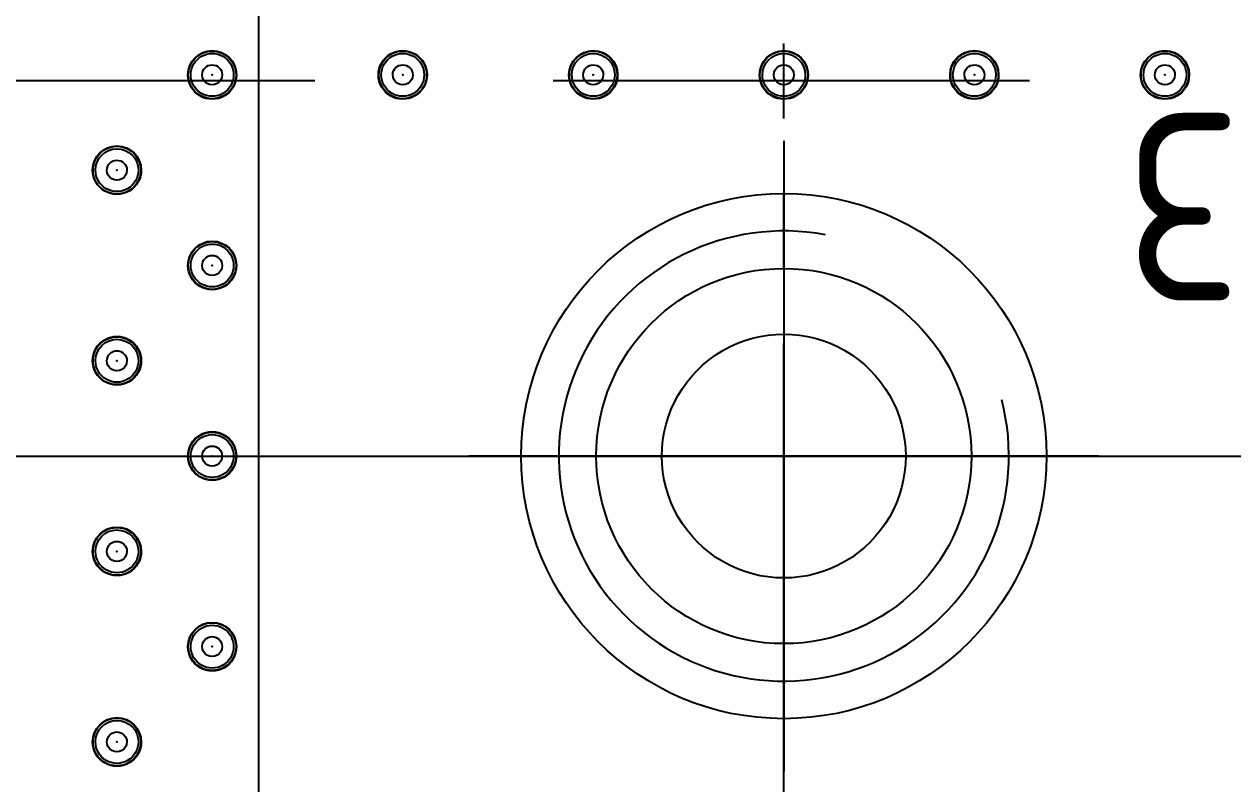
# Model space of a CAD drawing. Header units: millimetres. Extents: x 24815 to 37444, y -10619 to 6020.
# Drawn here: x 34913.79 to 34929.9, y 349.65 to 359.77 of the extents above; entities that cross this region are included whole.
import ezdxf

# ---------------------------------------------------------------- set-up
doc = ezdxf.new("R2010")
doc.units = ezdxf.units.MM
for name, pattern in [('CENTER1', [10, 7, -1, 1, -1]), ('CENTER2', [28.575, 19.05, -3.175, 3.175, -3.175]), ('HIDDENX2', [19.05, 12.7, -6.35])]:
    doc.linetypes.add(name, pattern=pattern)
doc.styles.get("Standard").update_dxf_attribs({"font": 'ISOCP.SHX', "bigfont": 'WHGTXT.SHX'})

# ---------------------------------------------------------------- blocks, each defined once
blk = doc.blocks.new('A$C1A2F53D2')
at = {"color": 1}
for p, q in [((56, 4.201), (56, -4.201)), ((51.799, 0), (60.201, 0))]:
    blk.add_line(p, q, dxfattribs=at)
at = {"color": 4}
blk.add_line((64, -7), (48, -7), dxfattribs=at)
at = {"color": 3}
blk.add_circle((56, 0), 2.5, dxfattribs=at)
blk.add_arc((56, 0), 3, 169.3529, 104.4668)
at = {"color": 3, "insert": (53.917, 6.105), "char_height": 2.5, "width": 2.93912, "attachment_point": 1, "rotation": 270}
blk.add_mtext('3', dxfattribs=at)
blk = doc.blocks.new('A$C3CC6408C')
at = {"color": 2}
blk.add_line((-225.223, -39.4), (-205.724, -39.4), dxfattribs=at)
blk.add_line((-225.223, -39.4), (-205.724, -39.4), dxfattribs=at)
at = {"color": 2, "extrusion": (0, 0, -1)}
for centre, major_axis, start_param, end_param in [((-223.094, -34.32), (-0.225, 0.225), 5.497787, 8.63938), ((-223.094, -34.32), (-0.225, 0.225), 5.497787, 8.63938), ((-220.554, -34.32), (-0.225, 0.225), 5.497787, 8.63938), ((-220.554, -34.32), (-0.225, 0.225), 5.497787, 8.63938), ((-218.014, -34.32), (-0.225, 0.225), 5.497787, 8.63938), ((-218.014, -34.32), (-0.225, 0.225), 5.497787, 8.63938), ((-215.474, -34.32), (-0.225, 0.225), 5.497787, 8.63938), ((-215.474, -34.32), (-0.225, 0.225), 5.497787, 8.63938), ((-212.934, -34.32), (-0.225, 0.225), 5.497787, 8.63938), ((-212.934, -34.32), (-0.225, 0.225), 5.497787, 8.63938), ((-210.394, -34.32), (-0.225, 0.225), 5.497787, 8.63938), ((-210.394, -34.32), (-0.225, 0.225), 5.497787, 8.63938), ((-223.094, -34.32), (0.229, 0.229), 3.926991, 7.068583), ((-223.094, -34.32), (0.229, 0.229), 3.926991, 7.068583), ((-223.094, -34.32), (-0.202, 0.202), 5.497787, 8.63938), ((-223.094, -34.32), (-0.202, 0.202), 5.497787, 8.63938), ((-223.094, -34.32), (-0.202, 0.202), 5.497787, 8.63938), ((-223.094, -34.32), (-0.202, 0.202), 5.497787, 8.63938), ((-223.094, -34.32), (-0.202, 0.202), 5.497787, 8.63938), ((-223.094, -34.32), (-0.202, 0.202), 5.497787, 8.63938), ((-223.094, -34.32), (-0.202, 0.202), 5.497787, 8.63938), ((-223.094, -34.32), (-0.202, 0.202), 5.497787, 8.63938), ((-223.094, -34.32), (-0.202, 0.202), 5.497787, 8.63938), ((-223.094, -34.32), (-0.202, 0.202), 5.497787, 8.63938), ((-223.094, -34.32), (-0.202, 0.202), 5.497787, 8.63938), ((-220.554, -34.32), (-0.229, 0.229), 5.497787, 8.63938), ((-220.554, -34.32), (-0.229, 0.229), 5.497787, 8.63938), ((-220.554, -34.32), (-0.202, 0.202), 5.497787, 8.63938), ((-220.554, -34.32), (-0.202, 0.202), 5.497787, 8.63938), ((-220.554, -34.32), (-0.202, 0.202), 5.497787, 8.63938), ((-220.554, -34.32), (-0.202, 0.202), 5.497787, 8.63938), ((-220.554, -34.32), (-0.202, 0.202), 5.497787, 8.63938), ((-220.554, -34.32), (-0.202, 0.202), 5.497787, 8.63938), ((-220.554, -34.32), (-0.202, 0.202), 5.497787, 8.63938), ((-220.554, -34.32), (-0.202, 0.202), 5.497787, 8.63938), ((-220.554, -34.32), (-0.202, 0.202), 5.497787, 8.63938), ((-220.554, -34.32), (-0.202, 0.202), 5.497787, 8.63938), ((-220.554, -34.32), (-0.202, 0.202), 5.497787, 8.63938), ((-218.014, -34.32), (0.229, 0.229), 3.926991, 7.068583), ((-218.014, -34.32), (0.229, 0.229), 3.926991, 7.068583), ((-218.014, -34.32), (0.202, 0.202), 3.926991, 7.068583), ((-218.014, -34.32), (0.202, 0.202), 3.926991, 7.068583), ((-218.014, -34.32), (0.202, 0.202), 3.926991, 7.068583), ((-218.014, -34.32), (0.202, 0.202), 3.926991, 7.068583), ((-218.014, -34.32), (0.202, 0.202), 3.926991, 7.068583), ((-218.014, -34.32), (0.202, 0.202), 3.926991, 7.068583), ((-218.014, -34.32), (0.202, 0.202), 3.926991, 7.068583), ((-218.014, -34.32), (0.202, 0.202), 3.926991, 7.068583), ((-218.014, -34.32), (0.202, 0.202), 3.926991, 7.068583), ((-218.014, -34.32), (0.202, 0.202), 3.926991, 7.068583), ((-218.014, -34.32), (0.202, 0.202), 3.926991, 7.068583), ((-215.474, -34.32), (0.229, 0.229), 3.926991, 7.068583), ((-215.474, -34.32), (0.229, 0.229), 3.926991, 7.068583), ((-215.474, -34.32), (0.202, 0.202), 3.926991, 7.068583), ((-215.474, -34.32), (0.202, 0.202), 3.926991, 7.068583), ((-215.474, -34.32), (0.202, 0.202), 3.926991, 7.068583), ((-215.474, -34.32), (0.202, 0.202), 3.926991, 7.068583), ((-215.474, -34.32), (0.202, 0.202), 3.926991, 7.068583), ((-215.474, -34.32), (0.202, 0.202), 3.926991, 7.068583), ((-215.474, -34.32), (0.202, 0.202), 3.926991, 7.068583), ((-215.474, -34.32), (0.202, 0.202), 3.926991, 7.068583), ((-215.474, -34.32), (0.202, 0.202), 3.926991, 7.068583), ((-215.474, -34.32), (0.202, 0.202), 3.926991, 7.068583), ((-215.474, -34.32), (0.202, 0.202), 3.926991, 7.068583), ((-212.934, -34.32), (0.229, 0.229), 3.926991, 7.068583), ((-212.934, -34.32), (0.229, 0.229), 3.926991, 7.068583), ((-212.934, -34.32), (0.202, 0.202), 3.926991, 7.068583), ((-212.934, -34.32), (0.202, 0.202), 3.926991, 7.068583), ((-212.934, -34.32), (0.202, 0.202), 3.926991, 7.068583), ((-212.934, -34.32), (0.202, 0.202), 3.926991, 7.068583), ((-212.934, -34.32), (0.202, 0.202), 3.926991, 7.068583), ((-212.934, -34.32), (0.202, 0.202), 3.926991, 7.068583), ((-212.934, -34.32), (0.202, 0.202), 3.926991, 7.068583), ((-212.934, -34.32), (0.202, 0.202), 3.926991, 7.068583), ((-212.934, -34.32), (0.202, 0.202), 3.926991, 7.068583), ((-212.934, -34.32), (0.202, 0.202), 3.926991, 7.068583), ((-212.934, -34.32), (0.202, 0.202), 3.926991, 7.068583), ((-210.394, -34.32), (0.229, 0.229), 3.926991, 7.068583), ((-210.394, -34.32), (0.229, 0.229), 3.926991, 7.068583), ((-210.394, -34.32), (-0.202, 0.202), 5.497787, 8.63938), ((-210.394, -34.32), (-0.202, 0.202), 5.497787, 8.63938), ((-210.394, -34.32), (-0.202, 0.202), 5.497787, 8.63938), ((-210.394, -34.32), (-0.202, 0.202), 5.497787, 8.63938), ((-210.394, -34.32), (-0.202, 0.202), 5.497787, 8.63938), ((-210.394, -34.32), (-0.202, 0.202), 5.497787, 8.63938), ((-210.394, -34.32), (-0.202, 0.202), 5.497787, 8.63938), ((-210.394, -34.32), (-0.202, 0.202), 5.497787, 8.63938), ((-210.394, -34.32), (-0.202, 0.202), 5.497787, 8.63938), ((-210.394, -34.32), (-0.202, 0.202), 5.497787, 8.63938), ((-210.394, -34.32), (-0.202, 0.202), 5.497787, 8.63938), ((-223.094, -34.32), (0.0943, 0.0943), 3.926991, 7.068583), ((-223.094, -34.32), (0.0943, 0.0943), 3.926991, 7.068583), ((-220.554, -34.32), (0.0943, 0.0943), 3.926991, 7.068583), ((-220.554, -34.32), (0.0943, 0.0943), 3.926991, 7.068583), ((-218.014, -34.32), (0.0943, 0.0943), 3.926991, 7.068583), ((-218.014, -34.32), (0.0943, 0.0943), 3.926991, 7.068583), ((-215.474, -34.32), (-0.0943, 0.0943), 5.497787, 8.63938), ((-215.474, -34.32), (-0.0943, 0.0943), 5.497787, 8.63938), ((-212.934, -34.32), (0.0943, 0.0943), 3.926991, 7.068583), ((-212.934, -34.32), (0.0943, 0.0943), 3.926991, 7.068583), ((-210.394, -34.32), (0.0943, 0.0943), 3.926991, 7.068583), ((-210.394, -34.32), (0.0943, 0.0943), 3.926991, 7.068583), ((-223.094, -34.32), (0.229, 0.229), 0.785398, 3.926991), ((-223.094, -34.32), (0.229, 0.229), 0.785398, 3.926991), ((-223.094, -34.32), (-0.225, 0.225), 2.356194, 5.497787), ((-223.094, -34.32), (-0.225, 0.225), 2.356194, 5.497787), ((-223.094, -34.32), (-0.202, 0.202), 2.356194, 5.497787), ((-223.094, -34.32), (-0.202, 0.202), 2.356194, 5.497787), ((-223.094, -34.32), (-0.202, 0.202), 2.356194, 5.497787), ((-223.094, -34.32), (-0.202, 0.202), 2.356194, 5.497787), ((-223.094, -34.32), (-0.202, 0.202), 2.356194, 5.497787), ((-223.094, -34.32), (-0.202, 0.202), 2.356194, 5.497787), ((-223.094, -34.32), (-0.202, 0.202), 2.356194, 5.497787), ((-223.094, -34.32), (-0.202, 0.202), 2.356194, 5.497787), ((-223.094, -34.32), (-0.202, 0.202), 2.356194, 5.497787), ((-223.094, -34.32), (-0.202, 0.202), 2.356194, 5.497787), ((-223.094, -34.32), (-0.202, 0.202), 2.356194, 5.497787), ((-223.094, -34.32), (0.0943, 0.0943), 0.785398, 3.926991), ((-223.094, -34.32), (0.0943, 0.0943), 0.785398, 3.926991), ((-220.554, -34.32), (0.229, 0.229), 0.785398, 3.926991), ((-220.554, -34.32), (0.229, 0.229), 0.785398, 3.926991), ((-220.554, -34.32), (0.225, 0.225), 0.785398, 3.926991), ((-220.554, -34.32), (0.225, 0.225), 0.785398, 3.926991), ((-220.554, -34.32), (0.202, 0.202), 0.785398, 3.926991), ((-220.554, -34.32), (0.202, 0.202), 0.785398, 3.926991), ((-220.554, -34.32), (0.202, 0.202), 0.785398, 3.926991), ((-220.554, -34.32), (0.202, 0.202), 0.785398, 3.926991), ((-220.554, -34.32), (0.202, 0.202), 0.785398, 3.926991), ((-220.554, -34.32), (0.202, 0.202), 0.785398, 3.926991), ((-220.554, -34.32), (0.202, 0.202), 0.785398, 3.926991), ((-220.554, -34.32), (0.202, 0.202), 0.785398, 3.926991), ((-220.554, -34.32), (0.202, 0.202), 0.785398, 3.926991), ((-220.554, -34.32), (0.202, 0.202), 0.785398, 3.926991), ((-220.554, -34.32), (0.202, 0.202), 0.785398, 3.926991), ((-220.554, -34.32), (0.0943, 0.0943), 0.785398, 3.926991), ((-220.554, -34.32), (0.0943, 0.0943), 0.785398, 3.926991), ((-218.014, -34.32), (0.229, 0.229), 0.785398, 3.926991), ((-218.014, -34.32), (0.229, 0.229), 0.785398, 3.926991), ((-218.014, -34.32), (0.225, 0.225), 0.785398, 3.926991), ((-218.014, -34.32), (0.225, 0.225), 0.785398, 3.926991), ((-218.014, -34.32), (0.202, 0.202), 0.785398, 3.926991), ((-218.014, -34.32), (0.202, 0.202), 0.785398, 3.926991), ((-218.014, -34.32), (0.202, 0.202), 0.785398, 3.926991), ((-218.014, -34.32), (0.202, 0.202), 0.785398, 3.926991), ((-218.014, -34.32), (0.202, 0.202), 0.785398, 3.926991), ((-218.014, -34.32), (0.202, 0.202), 0.785398, 3.926991), ((-218.014, -34.32), (0.202, 0.202), 0.785398, 3.926991), ((-218.014, -34.32), (0.202, 0.202), 0.785398, 3.926991), ((-218.014, -34.32), (0.202, 0.202), 0.785398, 3.926991), ((-218.014, -34.32), (0.202, 0.202), 0.785398, 3.926991), ((-218.014, -34.32), (0.202, 0.202), 0.785398, 3.926991), ((-218.014, -34.32), (-0.0943, 0.0943), 2.356194, 5.497787), ((-218.014, -34.32), (-0.0943, 0.0943), 2.356194, 5.497787), ((-215.474, -34.32), (0.229, 0.229), 0.785398, 3.926991), ((-215.474, -34.32), (0.229, 0.229), 0.785398, 3.926991), ((-215.474, -34.32), (0.225, 0.225), 0.785398, 3.926991), ((-215.474, -34.32), (0.225, 0.225), 0.785398, 3.926991), ((-215.474, -34.32), (0.202, 0.202), 0.785398, 3.926991), ((-215.474, -34.32), (0.202, 0.202), 0.785398, 3.926991), ((-215.474, -34.32), (0.202, 0.202), 0.785398, 3.926991), ((-215.474, -34.32), (0.202, 0.202), 0.785398, 3.926991), ((-215.474, -34.32), (0.202, 0.202), 0.785398, 3.926991), ((-215.474, -34.32), (0.202, 0.202), 0.785398, 3.926991), ((-215.474, -34.32), (0.202, 0.202), 0.785398, 3.926991), ((-215.474, -34.32), (0.202, 0.202), 0.785398, 3.926991), ((-215.474, -34.32), (0.202, 0.202), 0.785398, 3.926991), ((-215.474, -34.32), (0.202, 0.202), 0.785398, 3.926991), ((-215.474, -34.32), (0.202, 0.202), 0.785398, 3.926991), ((-215.474, -34.32), (0.0943, 0.0943), 0.785398, 3.926991), ((-215.474, -34.32), (0.0943, 0.0943), 0.785398, 3.926991), ((-212.934, -34.32), (0.229, 0.229), 0.785398, 3.926991), ((-212.934, -34.32), (0.229, 0.229), 0.785398, 3.926991), ((-212.934, -34.32), (-0.225, 0.225), 2.356194, 5.497787), ((-212.934, -34.32), (-0.225, 0.225), 2.356194, 5.497787), ((-212.934, -34.32), (-0.202, 0.202), 2.356194, 5.497787), ((-212.934, -34.32), (-0.202, 0.202), 2.356194, 5.497787), ((-212.934, -34.32), (-0.202, 0.202), 2.356194, 5.497787), ((-212.934, -34.32), (-0.202, 0.202), 2.356194, 5.497787), ((-212.934, -34.32), (-0.202, 0.202), 2.356194, 5.497787), ((-212.934, -34.32), (-0.202, 0.202), 2.356194, 5.497787), ((-212.934, -34.32), (-0.202, 0.202), 2.356194, 5.497787), ((-212.934, -34.32), (-0.202, 0.202), 2.356194, 5.497787), ((-212.934, -34.32), (-0.202, 0.202), 2.356194, 5.497787), ((-212.934, -34.32), (-0.202, 0.202), 2.356194, 5.497787), ((-212.934, -34.32), (-0.202, 0.202), 2.356194, 5.497787), ((-212.934, -34.32), (0.0943, 0.0943), 0.785398, 3.926991), ((-212.934, -34.32), (0.0943, 0.0943), 0.785398, 3.926991), ((-210.394, -34.32), (0.229, 0.229), 0.785398, 3.926991), ((-210.394, -34.32), (0.229, 0.229), 0.785398, 3.926991), ((-210.394, -34.32), (-0.225, 0.225), 2.356194, 5.497787), ((-210.394, -34.32), (-0.225, 0.225), 2.356194, 5.497787), ((-210.394, -34.32), (-0.202, 0.202), 2.356194, 5.497787), ((-210.394, -34.32), (-0.202, 0.202), 2.356194, 5.497787), ((-210.394, -34.32), (-0.202, 0.202), 2.356194, 5.497787), ((-210.394, -34.32), (-0.202, 0.202), 2.356194, 5.497787), ((-210.394, -34.32), (-0.202, 0.202), 2.356194, 5.497787), ((-210.394, -34.32), (-0.202, 0.202), 2.356194, 5.497787), ((-210.394, -34.32), (-0.202, 0.202), 2.356194, 5.497787), ((-210.394, -34.32), (-0.202, 0.202), 2.356194, 5.497787), ((-210.394, -34.32), (-0.202, 0.202), 2.356194, 5.497787), ((-210.394, -34.32), (-0.202, 0.202), 2.356194, 5.497787), ((-210.394, -34.32), (-0.202, 0.202), 2.356194, 5.497787), ((-210.394, -34.32), (0.0943, 0.0943), 0.785398, 3.926991), ((-210.394, -34.32), (0.0943, 0.0943), 0.785398, 3.926991), ((-224.364, -35.59), (0.229, 0.229), 3.926991, 7.068583), ((-224.364, -35.59), (0.229, 0.229), 3.926991, 7.068583), ((-224.364, -35.59), (-0.225, 0.225), 5.497787, 8.63938), ((-224.364, -35.59), (-0.225, 0.225), 5.497787, 8.63938), ((-224.364, -35.59), (0.202, 0.202), 3.926991, 7.068583), ((-224.364, -35.59), (0.202, 0.202), 3.926991, 7.068583), ((-224.364, -35.59), (0.202, 0.202), 3.926991, 7.068583), ((-224.364, -35.59), (0.202, 0.202), 3.926991, 7.068583), ((-224.364, -35.59), (0.202, 0.202), 3.926991, 7.068583), ((-224.364, -35.59), (0.202, 0.202), 3.926991, 7.068583), ((-224.364, -35.59), (0.202, 0.202), 3.926991, 7.068583), ((-224.364, -35.59), (0.202, 0.202), 3.926991, 7.068583), ((-224.364, -35.59), (0.202, 0.202), 3.926991, 7.068583), ((-224.364, -35.59), (0.202, 0.202), 3.926991, 7.068583), ((-224.364, -35.59), (0.202, 0.202), 3.926991, 7.068583), ((-224.364, -35.59), (-0.229, 0.229), 2.356194, 5.497787), ((-224.364, -35.59), (-0.229, 0.229), 2.356194, 5.497787), ((-224.364, -35.59), (0.225, 0.225), 0.785398, 3.926991), ((-224.364, -35.59), (0.225, 0.225), 0.785398, 3.926991), ((-224.364, -35.59), (-0.202, 0.202), 2.356194, 5.497787), ((-224.364, -35.59), (-0.202, 0.202), 2.356194, 5.497787), ((-224.364, -35.59), (-0.202, 0.202), 2.356194, 5.497787), ((-224.364, -35.59), (-0.202, 0.202), 2.356194, 5.497787), ((-224.364, -35.59), (-0.202, 0.202), 2.356194, 5.497787), ((-224.364, -35.59), (-0.202, 0.202), 2.356194, 5.497787), ((-224.364, -35.59), (-0.202, 0.202), 2.356194, 5.497787), ((-224.364, -35.59), (-0.202, 0.202), 2.356194, 5.497787), ((-224.364, -35.59), (-0.202, 0.202), 2.356194, 5.497787), ((-224.364, -35.59), (-0.202, 0.202), 2.356194, 5.497787), ((-224.364, -35.59), (-0.202, 0.202), 2.356194, 5.497787), ((-224.364, -35.59), (0.0943, 0.0943), 3.926991, 7.068583), ((-224.364, -35.59), (0.0943, 0.0943), 3.926991, 7.068583), ((-224.364, -35.59), (-0.0943, 0.0943), 2.356194, 5.497787), ((-224.364, -35.59), (-0.0943, 0.0943), 2.356194, 5.497787), ((-223.094, -36.86), (0.229, 0.229), 3.926991, 7.068583), ((-223.094, -36.86), (0.229, 0.229), 3.926991, 7.068583), ((-223.094, -36.86), (-0.225, 0.225), 5.497787, 8.63938), ((-223.094, -36.86), (-0.225, 0.225), 5.497787, 8.63938), ((-223.094, -36.86), (-0.202, 0.202), 5.497787, 8.63938), ((-223.094, -36.86), (-0.202, 0.202), 5.497787, 8.63938), ((-223.094, -36.86), (-0.202, 0.202), 5.497787, 8.63938), ((-223.094, -36.86), (-0.202, 0.202), 5.497787, 8.63938), ((-223.094, -36.86), (-0.202, 0.202), 5.497787, 8.63938), ((-223.094, -36.86), (-0.202, 0.202), 5.497787, 8.63938), ((-223.094, -36.86), (-0.202, 0.202), 5.497787, 8.63938), ((-223.094, -36.86), (-0.202, 0.202), 5.497787, 8.63938), ((-223.094, -36.86), (-0.202, 0.202), 5.497787, 8.63938), ((-223.094, -36.86), (-0.202, 0.202), 5.497787, 8.63938), ((-223.094, -36.86), (-0.202, 0.202), 5.497787, 8.63938), ((-223.094, -36.86), (0.0943, 0.0943), 3.926991, 7.068583), ((-223.094, -36.86), (0.0943, 0.0943), 3.926991, 7.068583), ((-223.094, -36.86), (-0.229, 0.229), 2.356194, 5.497787), ((-223.094, -36.86), (-0.229, 0.229), 2.356194, 5.497787), ((-223.094, -36.86), (-0.225, 0.225), 2.356194, 5.497787), ((-223.094, -36.86), (-0.225, 0.225), 2.356194, 5.497787), ((-223.094, -36.86), (-0.202, 0.202), 2.356194, 5.497787), ((-223.094, -36.86), (-0.202, 0.202), 2.356194, 5.497787), ((-223.094, -36.86), (-0.202, 0.202), 2.356194, 5.497787), ((-223.094, -36.86), (-0.202, 0.202), 2.356194, 5.497787), ((-223.094, -36.86), (-0.202, 0.202), 2.356194, 5.497787), ((-223.094, -36.86), (-0.202, 0.202), 2.356194, 5.497787), ((-223.094, -36.86), (-0.202, 0.202), 2.356194, 5.497787), ((-223.094, -36.86), (-0.202, 0.202), 2.356194, 5.497787), ((-223.094, -36.86), (-0.202, 0.202), 2.356194, 5.497787), ((-223.094, -36.86), (-0.202, 0.202), 2.356194, 5.497787), ((-223.094, -36.86), (-0.202, 0.202), 2.356194, 5.497787), ((-223.094, -36.86), (0.0943, 0.0943), 0.785398, 3.926991), ((-223.094, -36.86), (0.0943, 0.0943), 0.785398, 3.926991), ((-224.364, -38.13), (-0.229, 0.229), 5.497787, 8.63938), ((-224.364, -38.13), (-0.229, 0.229), 5.497787, 8.63938), ((-224.364, -38.13), (-0.225, 0.225), 5.497787, 8.63938), ((-224.364, -38.13), (-0.225, 0.225), 5.497787, 8.63938), ((-224.364, -38.13), (0.202, 0.202), 3.926991, 7.068583), ((-224.364, -38.13), (0.202, 0.202), 3.926991, 7.068583), ((-224.364, -38.13), (0.202, 0.202), 3.926991, 7.068583), ((-224.364, -38.13), (0.202, 0.202), 3.926991, 7.068583), ((-224.364, -38.13), (0.202, 0.202), 3.926991, 7.068583), ((-224.364, -38.13), (0.202, 0.202), 3.926991, 7.068583), ((-224.364, -38.13), (0.202, 0.202), 3.926991, 7.068583), ((-224.364, -38.13), (0.202, 0.202), 3.926991, 7.068583), ((-224.364, -38.13), (0.202, 0.202), 3.926991, 7.068583), ((-224.364, -38.13), (0.202, 0.202), 3.926991, 7.068583), ((-224.364, -38.13), (0.202, 0.202), 3.926991, 7.068583), ((-215.474, -39.4), (-1.149, 1.149), 5.497787, 8.63938), ((-215.474, -39.4), (-1.149, 1.149), 5.497787, 8.63938), ((-224.364, -38.13), (0.0943, 0.0943), 3.926991, 7.068583), ((-224.364, -38.13), (0.0943, 0.0943), 3.926991, 7.068583), ((-224.364, -38.13), (0.229, 0.229), 0.785398, 3.926991), ((-224.364, -38.13), (0.229, 0.229), 0.785398, 3.926991), ((-224.364, -38.13), (0.225, 0.225), 0.785398, 3.926991), ((-224.364, -38.13), (0.225, 0.225), 0.785398, 3.926991), ((-224.364, -38.13), (0.202, 0.202), 0.785398, 3.926991), ((-224.364, -38.13), (0.202, 0.202), 0.785398, 3.926991), ((-224.364, -38.13), (0.202, 0.202), 0.785398, 3.926991), ((-224.364, -38.13), (0.202, 0.202), 0.785398, 3.926991), ((-224.364, -38.13), (0.202, 0.202), 0.785398, 3.926991), ((-224.364, -38.13), (0.202, 0.202), 0.785398, 3.926991), ((-224.364, -38.13), (0.202, 0.202), 0.785398, 3.926991), ((-224.364, -38.13), (0.202, 0.202), 0.785398, 3.926991), ((-224.364, -38.13), (0.202, 0.202), 0.785398, 3.926991), ((-224.364, -38.13), (0.202, 0.202), 0.785398, 3.926991), ((-224.364, -38.13), (0.202, 0.202), 0.785398, 3.926991), ((-224.364, -38.13), (-0.0943, 0.0943), 2.356194, 5.497787), ((-224.364, -38.13), (-0.0943, 0.0943), 2.356194, 5.497787), ((-223.094, -39.4), (-0.229, 0.229), 5.497787, 8.63938), ((-223.094, -39.4), (-0.229, 0.229), 5.497787, 8.63938), ((-223.094, -39.4), (-0.225, 0.225), 5.497787, 8.63938), ((-223.094, -39.4), (-0.225, 0.225), 5.497787, 8.63938), ((-223.094, -39.4), (-0.202, 0.202), 5.497787, 8.63938), ((-223.094, -39.4), (-0.202, 0.202), 5.497787, 8.63938), ((-223.094, -39.4), (-0.202, 0.202), 5.497787, 8.63938), ((-223.094, -39.4), (-0.202, 0.202), 5.497787, 8.63938), ((-223.094, -39.4), (-0.202, 0.202), 5.497787, 8.63938), ((-223.094, -39.4), (-0.202, 0.202), 5.497787, 8.63938), ((-223.094, -39.4), (-0.202, 0.202), 5.497787, 8.63938), ((-223.094, -39.4), (-0.202, 0.202), 5.497787, 8.63938), ((-223.094, -39.4), (-0.202, 0.202), 5.497787, 8.63938), ((-223.094, -39.4), (-0.202, 0.202), 5.497787, 8.63938), ((-223.094, -39.4), (-0.202, 0.202), 5.497787, 8.63938), ((-223.094, -39.4), (0.0943, 0.0943), 3.926991, 7.068583), ((-223.094, -39.4), (0.0943, 0.0943), 3.926991, 7.068583), ((-223.094, -39.4), (0.229, 0.229), 0.785398, 3.926991), ((-223.094, -39.4), (0.229, 0.229), 0.785398, 3.926991), ((-223.094, -39.4), (-0.225, 0.225), 2.356194, 5.497787), ((-223.094, -39.4), (-0.225, 0.225), 2.356194, 5.497787), ((-223.094, -39.4), (-0.202, 0.202), 2.356194, 5.497787), ((-223.094, -39.4), (-0.202, 0.202), 2.356194, 5.497787), ((-223.094, -39.4), (-0.202, 0.202), 2.356194, 5.497787), ((-223.094, -39.4), (-0.202, 0.202), 2.356194, 5.497787), ((-223.094, -39.4), (-0.202, 0.202), 2.356194, 5.497787), ((-223.094, -39.4), (-0.202, 0.202), 2.356194, 5.497787), ((-223.094, -39.4), (-0.202, 0.202), 2.356194, 5.497787), ((-223.094, -39.4), (-0.202, 0.202), 2.356194, 5.497787), ((-223.094, -39.4), (-0.202, 0.202), 2.356194, 5.497787), ((-223.094, -39.4), (-0.202, 0.202), 2.356194, 5.497787), ((-223.094, -39.4), (-0.202, 0.202), 2.356194, 5.497787), ((-223.094, -39.4), (0.0943, 0.0943), 0.785398, 3.926991), ((-223.094, -39.4), (0.0943, 0.0943), 0.785398, 3.926991), ((-215.474, -39.4), (1.149, 1.149), 0.785398, 3.926991), ((-215.474, -39.4), (1.149, 1.149), 0.785398, 3.926991), ((-224.364, -40.67), (0.229, 0.229), 3.926991, 7.068583), ((-224.364, -40.67), (0.229, 0.229), 3.926991, 7.068583), ((-224.364, -40.67), (-0.225, 0.225), 5.497787, 8.63938), ((-224.364, -40.67), (-0.225, 0.225), 5.497787, 8.63938), ((-224.364, -40.67), (0.202, 0.202), 3.926991, 7.068583), ((-224.364, -40.67), (0.202, 0.202), 3.926991, 7.068583), ((-224.364, -40.67), (0.202, 0.202), 3.926991, 7.068583), ((-224.364, -40.67), (0.202, 0.202), 3.926991, 7.068583), ((-224.364, -40.67), (0.202, 0.202), 3.926991, 7.068583), ((-224.364, -40.67), (0.202, 0.202), 3.926991, 7.068583), ((-224.364, -40.67), (0.202, 0.202), 3.926991, 7.068583), ((-224.364, -40.67), (0.202, 0.202), 3.926991, 7.068583), ((-224.364, -40.67), (0.202, 0.202), 3.926991, 7.068583), ((-224.364, -40.67), (0.202, 0.202), 3.926991, 7.068583), ((-224.364, -40.67), (0.202, 0.202), 3.926991, 7.068583), ((-224.364, -40.67), (0.0943, 0.0943), 3.926991, 7.068583), ((-224.364, -40.67), (0.0943, 0.0943), 3.926991, 7.068583), ((-224.364, -40.67), (0.229, 0.229), 0.785398, 3.926991), ((-224.364, -40.67), (0.229, 0.229), 0.785398, 3.926991), ((-224.364, -40.67), (-0.225, 0.225), 2.356194, 5.497787), ((-224.364, -40.67), (-0.225, 0.225), 2.356194, 5.497787), ((-224.364, -40.67), (-0.202, 0.202), 2.356194, 5.497787), ((-224.364, -40.67), (-0.202, 0.202), 2.356194, 5.497787), ((-224.364, -40.67), (-0.202, 0.202), 2.356194, 5.497787), ((-224.364, -40.67), (-0.202, 0.202), 2.356194, 5.497787), ((-224.364, -40.67), (-0.202, 0.202), 2.356194, 5.497787), ((-224.364, -40.67), (-0.202, 0.202), 2.356194, 5.497787), ((-224.364, -40.67), (-0.202, 0.202), 2.356194, 5.497787), ((-224.364, -40.67), (-0.202, 0.202), 2.356194, 5.497787), ((-224.364, -40.67), (-0.202, 0.202), 2.356194, 5.497787), ((-224.364, -40.67), (-0.202, 0.202), 2.356194, 5.497787), ((-224.364, -40.67), (-0.202, 0.202), 2.356194, 5.497787), ((-224.364, -40.67), (-0.0943, 0.0943), 2.356194, 5.497787), ((-224.364, -40.67), (-0.0943, 0.0943), 2.356194, 5.497787), ((-223.094, -41.94), (0.229, 0.229), 3.926991, 7.068583), ((-223.094, -41.94), (0.229, 0.229), 3.926991, 7.068583), ((-223.094, -41.94), (-0.225, 0.225), 5.497787, 8.63938), ((-223.094, -41.94), (-0.225, 0.225), 5.497787, 8.63938), ((-223.094, -41.94), (-0.202, 0.202), 5.497787, 8.63938), ((-223.094, -41.94), (-0.202, 0.202), 5.497787, 8.63938), ((-223.094, -41.94), (-0.202, 0.202), 5.497787, 8.63938), ((-223.094, -41.94), (-0.202, 0.202), 5.497787, 8.63938), ((-223.094, -41.94), (-0.202, 0.202), 5.497787, 8.63938), ((-223.094, -41.94), (-0.202, 0.202), 5.497787, 8.63938), ((-223.094, -41.94), (-0.202, 0.202), 5.497787, 8.63938), ((-223.094, -41.94), (-0.202, 0.202), 5.497787, 8.63938), ((-223.094, -41.94), (-0.202, 0.202), 5.497787, 8.63938), ((-223.094, -41.94), (-0.202, 0.202), 5.497787, 8.63938), ((-223.094, -41.94), (-0.202, 0.202), 5.497787, 8.63938), ((-223.094, -41.94), (0.0943, 0.0943), 3.926991, 7.068583), ((-223.094, -41.94), (0.0943, 0.0943), 3.926991, 7.068583), ((-223.094, -41.94), (-0.229, 0.229), 2.356194, 5.497787), ((-223.094, -41.94), (-0.229, 0.229), 2.356194, 5.497787), ((-223.094, -41.94), (-0.225, 0.225), 2.356194, 5.497787), ((-223.094, -41.94), (-0.225, 0.225), 2.356194, 5.497787), ((-223.094, -41.94), (-0.202, 0.202), 2.356194, 5.497787), ((-223.094, -41.94), (-0.202, 0.202), 2.356194, 5.497787), ((-223.094, -41.94), (-0.202, 0.202), 2.356194, 5.497787), ((-223.094, -41.94), (-0.202, 0.202), 2.356194, 5.497787), ((-223.094, -41.94), (-0.202, 0.202), 2.356194, 5.497787), ((-223.094, -41.94), (-0.202, 0.202), 2.356194, 5.497787), ((-223.094, -41.94), (-0.202, 0.202), 2.356194, 5.497787), ((-223.094, -41.94), (-0.202, 0.202), 2.356194, 5.497787), ((-223.094, -41.94), (-0.202, 0.202), 2.356194, 5.497787), ((-223.094, -41.94), (-0.202, 0.202), 2.356194, 5.497787), ((-223.094, -41.94), (-0.202, 0.202), 2.356194, 5.497787), ((-223.094, -41.94), (0.0943, 0.0943), 0.785398, 3.926991), ((-223.094, -41.94), (0.0943, 0.0943), 0.785398, 3.926991), ((-224.364, -43.21), (0.229, 0.229), 3.926991, 7.068583), ((-224.364, -43.21), (0.229, 0.229), 3.926991, 7.068583), ((-224.364, -43.21), (-0.225, 0.225), 5.497787, 8.63938), ((-224.364, -43.21), (-0.225, 0.225), 5.497787, 8.63938), ((-224.364, -43.21), (0.202, 0.202), 3.926991, 7.068583), ((-224.364, -43.21), (0.202, 0.202), 3.926991, 7.068583), ((-224.364, -43.21), (0.202, 0.202), 3.926991, 7.068583), ((-224.364, -43.21), (0.202, 0.202), 3.926991, 7.068583), ((-224.364, -43.21), (0.202, 0.202), 3.926991, 7.068583), ((-224.364, -43.21), (0.202, 0.202), 3.926991, 7.068583), ((-224.364, -43.21), (0.202, 0.202), 3.926991, 7.068583), ((-224.364, -43.21), (0.202, 0.202), 3.926991, 7.068583), ((-224.364, -43.21), (0.202, 0.202), 3.926991, 7.068583), ((-224.364, -43.21), (0.202, 0.202), 3.926991, 7.068583), ((-224.364, -43.21), (0.202, 0.202), 3.926991, 7.068583), ((-224.364, -43.21), (0.0943, 0.0943), 3.926991, 7.068583), ((-224.364, -43.21), (0.0943, 0.0943), 3.926991, 7.068583), ((-224.364, -43.21), (-0.229, 0.229), 2.356194, 5.497787), ((-224.364, -43.21), (-0.229, 0.229), 2.356194, 5.497787), ((-224.364, -43.21), (0.225, 0.225), 0.785398, 3.926991), ((-224.364, -43.21), (0.225, 0.225), 0.785398, 3.926991), ((-224.364, -43.21), (-0.202, 0.202), 2.356194, 5.497787), ((-224.364, -43.21), (-0.202, 0.202), 2.356194, 5.497787), ((-224.364, -43.21), (-0.202, 0.202), 2.356194, 5.497787), ((-224.364, -43.21), (-0.202, 0.202), 2.356194, 5.497787), ((-224.364, -43.21), (-0.202, 0.202), 2.356194, 5.497787), ((-224.364, -43.21), (-0.202, 0.202), 2.356194, 5.497787), ((-224.364, -43.21), (-0.202, 0.202), 2.356194, 5.497787), ((-224.364, -43.21), (-0.202, 0.202), 2.356194, 5.497787), ((-224.364, -43.21), (-0.202, 0.202), 2.356194, 5.497787), ((-224.364, -43.21), (-0.202, 0.202), 2.356194, 5.497787), ((-224.364, -43.21), (-0.202, 0.202), 2.356194, 5.497787), ((-224.364, -43.21), (-0.0943, 0.0943), 2.356194, 5.497787), ((-224.364, -43.21), (-0.0943, 0.0943), 2.356194, 5.497787)]:
    blk.add_ellipse(centre, major_axis=major_axis, ratio=1, start_param=start_param, end_param=end_param, dxfattribs=at)
at = {"color": 2}
for p in [(-223.094, -34.32), (-220.554, -34.32), (-218.014, -34.32), (-215.474, -34.32), (-212.934, -34.32), (-210.394, -34.32), (-224.364, -35.59), (-223.094, -36.86), (-224.364, -38.13), (-223.094, -39.4), (-215.474, -39.4), (-224.364, -40.67), (-223.094, -41.94), (-224.364, -43.21)]:
    blk.add_point(p, dxfattribs=at)
blk = doc.blocks.new('A$C5A2C6DAD')
at = {"linetype": 'HIDDENX2', "ltscale": 0.5}
blk.add_line((-12, -69.5), (-157.005, -69.5), dxfattribs=at)
at = {"color": 2, "linetype": 'CENTER2'}
blk.add_line((-152.005, -74.5), (0.118, -74.5), dxfattribs=at)
blk = doc.blocks.new('A$C43293707')
at = {"linetype": 'CENTER1'}
for p, q in [((0, -5.5), (0, 5.5)), ((-5.5, 0), (5.5, 0))]:
    blk.add_line(p, q, dxfattribs=at)
at = {"color": 1}
blk.add_circle((0, 0), 3.5, dxfattribs=at)
blk = doc.blocks.new('A$C2A0E6E33')
for name, p in [('A$C5A2C6DAD', (197, 0)), ('A$C3CC6408C', (311.474, -35.1)), ('A$C43293707', (96, -74.5))]:
    blk.add_blockref(name, p)
at = {"rotation": 270}
blk.add_blockref('A$C1A2F53D2', (96, -18.5), dxfattribs=at)
blk = doc.blocks.new('A$C5DC13BC3')
blk.add_blockref('A$C2A0E6E33', (-347, -418.5))

msp = doc.modelspace()

# ---------------------------------------------------------------- block references
msp.add_blockref('A$C5DC13BC3', (35174.91675, 847.01411))

doc.saveas('drawing.dxf')
